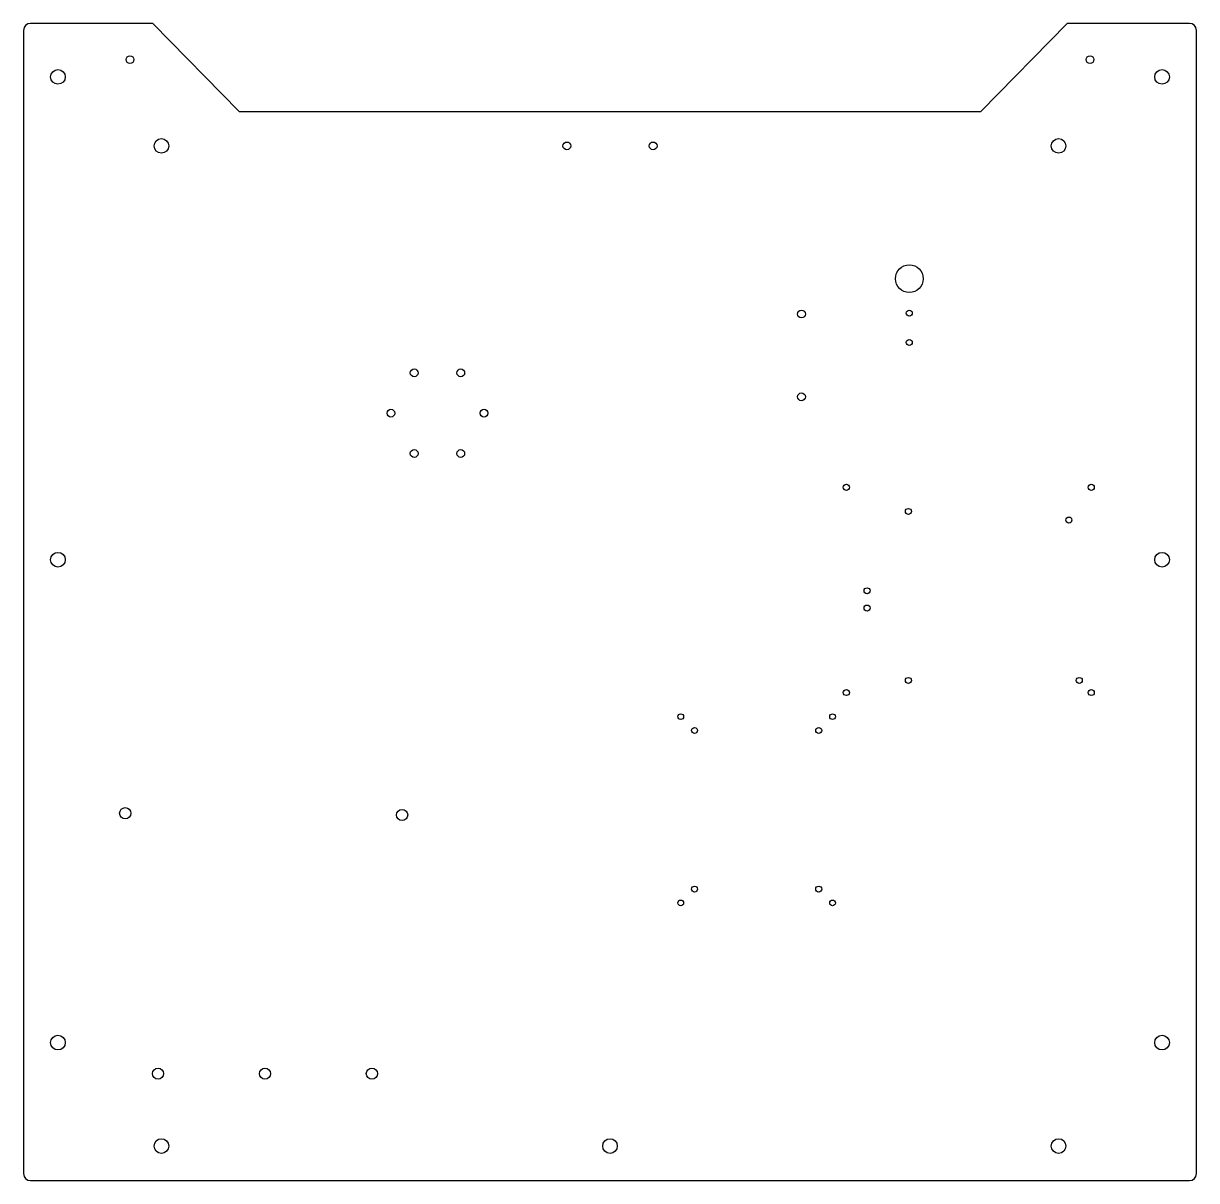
# Model space of a CAD drawing. Header units: inches. Extents: x 0 to 680, y 0 to 671.
import ezdxf

# ---------------------------------------------------------------- set-up
doc = ezdxf.new("R2010")
doc.units = ezdxf.units.IN
doc.header["$MEASUREMENT"] = 0

msp = doc.modelspace()

# ---------------------------------------------------------------- linework, layer by layer
for p, q in [((75, 671), (125, 620)), ((555, 620), (605, 671)), ((125, 620), (555, 620))]:
    msp.add_line(p, q)
for points in [[(0, 667), (0, 4)], [(75, 671), (4, 671)], [(676, 671), (605, 671)], [(680, 4), (680, 667)], [(4, 0), (676, 0)]]:
    msp.add_lwpolyline(points)
for centre, radius in [((61.75, 650), 2.25), ((618.25, 650), 2.25), ((20, 640), 4.25), ((660, 640), 4.25), ((80, 600), 4.25), ((315, 600), 2.25), ((365, 600), 2.25), ((600, 600), 4.25), ((513.5, 523), 8), ((451, 502.5), 2.25), ((513.5, 503), 1.75), ((513.5, 486), 1.75), ((226.5, 468.38), 2.25), ((253.5, 468.38), 2.25), ((451, 454.5), 2.25), ((213, 445), 2.25), ((267, 445), 2.25), ((226.5, 421.62), 2.25), ((253.5, 421.62), 2.25), ((477, 402), 1.75), ((619, 402), 1.75), ((513, 388), 1.75), ((606, 383), 1.75), ((20, 360), 4.25), ((660, 360), 4.25), ((489, 342), 1.75), ((489, 332), 1.75), ((513, 290), 1.75), ((612, 290), 1.75), ((477, 283), 1.75), ((619, 283), 1.75), ((381, 269), 1.65), ((469, 269), 1.65), ((389, 261), 1.75), ((461, 261), 1.75), ((59, 213), 3.25), ((219.5, 212), 3.25), ((389, 169), 1.75), ((461, 169), 1.75), ((381, 161), 1.65), ((469, 161), 1.65), ((20, 80), 4.25), ((660, 80), 4.25), ((78, 62), 3.25), ((140, 62), 3.25), ((202, 62), 3.25), ((80, 20), 4.25), ((340, 20), 4.25), ((600, 20), 4.25)]:
    msp.add_circle(centre, radius)
for centre, start, end in [((4, 667), 90, 180), ((676, 667), 0, 90), ((4, 4), 180, 270), ((676, 4), 270, 0)]:
    msp.add_arc(centre, 4, start, end)

doc.saveas('drawing.dxf')
